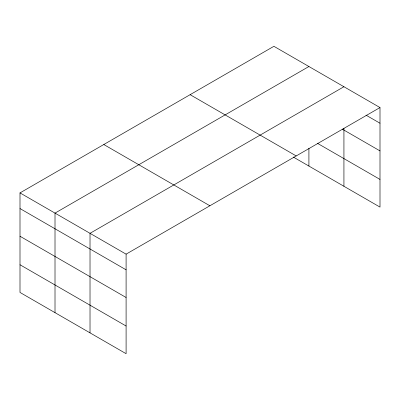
<?xml version="1.0" encoding="UTF-8"?>
<svg xmlns="http://www.w3.org/2000/svg" width="400" height="400" viewBox="0 0 400 400"><rect width="100%" height="100%" fill="white"/><g stroke="black" fill="none" stroke-linecap="round" stroke-linejoin="round"><path stroke-width="0.6" d="M20 192.9L126.095 254.15L126.095 353.695L20 292.44L20 192.9L273.905 46.305L380 107.56L380 207.1L293.295 157.045M308.915 66.52L55.01 213.11L55.01 312.655M343.93 86.735L90.02 233.325L90.02 332.865M126.095 254.15L380 107.56M366 115.145L380 123.225M342.31 129.145L380 150.905M317.535 143.36L380 179.42M190.115 94.68L296.21 155.935M103.79 144.525L209.885 205.775M20 208.565L126.095 269.815M20 236.245L126.095 297.495M20 264.76L126.095 326.015M343.93 128.235L343.93 186.275M308.915 148.225L308.915 166.06"/></g></svg>
